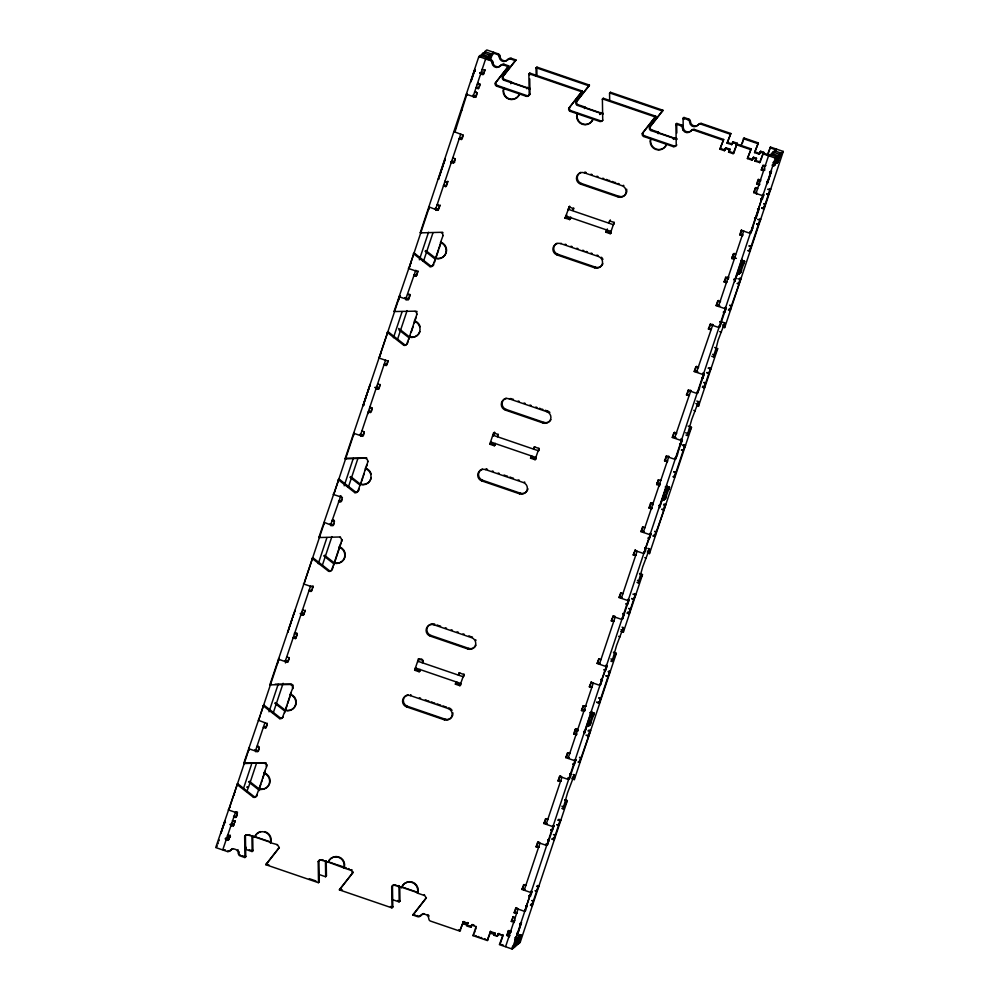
<?xml version="1.0" encoding="UTF-8"?>
<svg xmlns="http://www.w3.org/2000/svg" width="999" height="999" viewBox="0 0 999 999"><rect width="100%" height="100%" fill="white"/><g stroke="black" fill="none" stroke-linecap="round" stroke-linejoin="round"><path stroke-width="1.5" d="M571.728 778.696L574.325 779.607L574.338 774.924L573.064 774.487M620.729 631.393L623.326 632.292L623.339 627.609L622.065 627.185M649.45 553.571L649.512 548.926L647.814 548.351M696.765 405.681L698.501 406.306L698.513 401.623L696.815 401.036M724.637 327.585L724.687 322.927L722.564 322.202M227.497 836.013L227.834 834.689M481.805 71.853L480.981 74.563M517.207 935.189L521.503 922.389L517.257 935.176M771.503 170.991L767.232 183.741L771.465 170.954M225.037 820.953L220.717 833.69L221.266 832.542M287.749 632.167L288.199 630.606M301.985 612.399L301.198 614.997M470.679 82.243L471.041 80.882M577.447 731.343L577.859 729.832L575.212 729.37L573.701 733.89L575.961 734.665L576.735 734.028L574.475 733.254L573.701 733.89M591.695 711.525L584.29 733.666L591.67 711.463M652.659 505.369L652.834 504.445M735.014 258.217L735.227 257.143M760.389 181.418L760.739 180.057L758.141 179.445L756.643 183.966L758.903 184.74L759.665 184.103L757.404 183.329L756.643 183.966M727.809 279.258L728.608 276.661M363.137 405.269L363.161 405.819M438.311 179.271L438.898 177.485M363.186 405.119L370.105 384.44M370.13 385.04L369.593 386.675M445.204 181.294L444.892 182.492L445.467 181.294M477.784 83.354L477.472 84.565L478.046 83.367M659.827 484.215L659.29 485.851M764.247 170.33L764.71 168.644L763.985 170.28M294.855 611.351C296.066 608.279 293.394 612.562 295.229 611.638M370.067 407.13L369.717 408.491L370.342 407.13M474.413 71.578L474.975 69.455L474.163 71.478M294.518 632.829L294.593 634.49L295.279 632.804M509.927 930.581L510.926 930.918L510.414 932.804L510.964 931.717M514.335 921.602L514.735 920.091M584.502 710.676L584.877 709.14L584.165 710.838M574.338 774.924L567.544 792.831L563.024 808.828L561.788 808.391M623.339 627.609L616.545 645.529L612.025 661.513L610.789 661.076M649.512 548.926L642.719 566.833L638.199 582.829L636.962 582.392M698.513 401.623L691.72 419.53L687.2 435.514L685.963 435.077M714.685 347.502L716.171 348.002L713.386 356.83L711.713 356.256M232.717 848.601A4.795 4.745 50.2 0 0 230.694 850.087L229.92 850.736A2.398 2.373 50.2 0 1 227.285 851.51L215.722 847.552L237.5 783.74A2.398 2.373 50.2 0 1 238.124 784.065L254.208 796.665A2.398 2.373 50.2 0 0 257.23 795.179L256.456 795.816A2.398 2.373 50.2 0 1 253.446 797.302L237.35 784.702A2.398 2.373 50.2 0 0 236.738 784.39M266.271 763.211A2.398 2.373 50.2 0 0 265.497 762.761L244.393 763.536A2.398 2.373 50.2 0 1 243.719 763.398L263.674 705.057A2.398 2.373 50.2 0 1 264.298 705.369L280.394 717.969A2.398 2.373 50.2 0 0 283.229 716.882M291.184 684.477L270.567 684.839A2.398 2.373 50.2 0 1 269.892 684.715L312.687 557.754A2.398 2.373 50.2 0 1 313.299 558.066L329.395 570.666A2.398 2.373 50.2 0 0 332.118 569.767M340.434 536.962L319.568 537.537A2.398 2.373 50.2 0 1 318.893 537.412L338.861 479.058A2.398 2.373 50.2 0 1 339.473 479.383L355.569 491.983A2.398 2.373 50.2 0 0 358.579 490.497L359.19 488.661M345.067 458.716L345.841 458.079A2.398 2.373 50.2 0 0 346.516 458.204L366.845 458.079L345.741 458.853A2.398 2.373 50.2 0 1 345.067 458.716L387.862 331.755A2.398 2.373 50.2 0 1 388.474 332.068L404.57 344.667A2.398 2.373 50.2 0 0 407.155 343.956M415.372 311.164L394.755 311.538A2.398 2.373 50.2 0 1 394.068 311.413L414.036 253.072A2.398 2.373 50.2 0 1 414.647 253.384L430.744 265.984A2.398 2.373 50.2 0 0 433.766 264.498L432.992 265.135A2.398 2.373 50.2 0 1 429.982 266.621L413.886 254.021A2.398 2.373 50.2 0 0 413.261 253.709M441.783 232.28L420.929 232.854A2.398 2.373 50.2 0 1 420.242 232.73L478.846 56.568L480.294 55.357L487.087 57.68L486.525 59.378M288.549 629.47L290.11 624.762M290.497 623.588L292.07 618.881M292.457 617.707L294.031 612.999M439.298 176.299L440.072 173.951M440.472 172.777L442.033 168.069M442.42 166.883L443.993 162.175M444.38 161.001L445.054 159.028M471.091 80.732L473.051 74.838M473.239 74.276L474.063 71.766M221.503 831.842L222.29 829.482M222.477 828.895L223.264 826.535M223.464 825.961L224.251 823.563M229.021 809.24L247.24 754.482M247.54 753.558L248.152 751.723M248.464 750.798L249.375 748.039M258.778 719.792L259.39 717.944M259.703 717.02L260.314 715.184M260.764 713.823L279.133 658.578M288.536 630.332L289.323 627.971M289.71 626.798L290.097 625.624M290.497 624.45L291.283 622.09M291.671 620.916L292.058 619.73M292.844 617.382L293.231 616.208M293.631 615.022L294.018 613.848M304.67 581.83L323.052 526.56M323.639 524.8L324.25 522.964M334.265 492.869L333.191 494.43L342.382 497.415L340.734 502.047L338.474 501.273L339.248 500.636L341.221 501.311M334.565 491.945L335.177 490.109M335.464 489.273L354.32 432.579M364.111 403.159L363.436 405.132M364.498 401.985L366.059 397.265M366.458 396.091L367.245 393.743M367.632 392.557L368.019 391.383M368.419 390.209L369.193 387.849M379.383 357.255L399.125 297.889M399.438 296.965L400.299 296.241M409.44 266.87L410.052 265.035M410.364 264.111L429.021 208.004M439.672 175.986L440.072 174.8M440.459 173.626L441.246 171.279M441.633 170.092L442.033 168.918M442.42 167.745L443.206 165.384M443.593 164.211L443.981 163.037M444.38 161.863L445.154 159.503M471.466 80.407L472.065 78.634M472.452 77.46L473.126 75.437M473.376 74.663L474.026 72.74M229.745 807.617L230.307 805.918M234.228 794.155L234.465 794.867M234.69 792.744L235.264 791.046M248.701 750.649L249.263 748.95M259.977 716.745L260.252 715.896M277.897 662.886L278.271 661.75M278.921 659.777L279.208 658.928M304.832 581.905L305.207 580.769M323.776 524.937L324.163 523.801M334.777 491.883L335.152 490.746M353.634 435.189L354.108 433.778M379.508 357.142L380.107 355.619M380.569 354.208L381.143 352.522M398.589 300.062L399.051 298.651M399.525 297.24L400 295.829L398.976 296.678L408.029 299.787L409.078 298.301M409.49 267.295L410.052 265.609M410.514 264.186L410.901 263.062M428.808 209.203L429.095 208.354M454.408 131.369L454.995 130.482M455.656 128.496L456.031 127.373M461.638 110.514L462.013 109.378M466.683 95.355L467.057 94.218M217.32 845.916L216.783 846.665M218.019 843.793L218.306 842.956M219.006 840.833L219.293 839.984M479.595 57.467L480.294 55.357M480.969 56.331L483.291 52.86L490.072 55.195L488.673 59.428M482.717 54.558L483.291 52.86M484.078 53.734L484.777 51.623L486.788 49.95L498.351 53.909A2.398 2.373 50.2 0 1 499.975 56.144A4.795 4.745 50.2 0 0 508.516 59.066A2.398 2.373 50.2 0 1 511.151 58.292L515.921 59.928A2.398 2.373 50.2 0 1 515.621 60.539L502.422 77.185A2.398 2.373 50.2 0 0 503.933 80.22L529.97 89.123M230.657 826.21L231.793 823.213L231.044 825.886M300.811 615.322L301.96 612.287M375.999 389.323L377.147 386.288L376.373 388.998M451.173 163.324L452.322 160.29L451.56 163.012M480.731 74.45L481.768 71.778M226.348 840.009L226.785 838.685L226.024 839.322L228.284 840.097L229.233 838.898M233.791 817.644L234.303 816.083L236.288 816.77M243.644 787.999L251.523 764.347M263.661 727.834L264.061 726.635L266.184 727.359M269.006 711.8L278.159 684.265M293.419 638.373L293.818 637.175L296.179 637.662M309.091 591.296L309.49 590.097L311.75 590.871L312.212 589.447M318.281 563.661L326.948 537.574M338.848 501.835L339.248 500.636M344.18 485.801L353.334 458.266M368.206 413.574L369.006 411.176L371.128 411.9M384.265 365.297L384.665 364.098L387.113 364.31M393.456 337.662L402.135 311.588M413.823 276.436L414.423 274.638L416.683 275.412L417.058 274.288M419.355 259.802L428.521 232.268M443.781 186.388L444.18 185.177L446.441 185.951L447.003 184.266M459.44 139.298L459.84 138.099L462.1 138.873L461.338 139.51L459.078 138.736L459.84 138.099M476.411 88.287L476.76 87.25L479.021 88.024L478.259 88.661L475.986 87.887L476.76 87.25M485.964 59.565L486.401 58.242L491.183 59.878A2.398 2.373 50.2 0 1 492.807 62.113A4.795 4.745 50.2 0 0 501.348 65.035A2.398 2.373 50.2 0 1 503.983 64.261L508.753 65.897A2.398 2.373 50.2 0 1 508.441 66.508L495.254 83.154A2.398 2.373 50.2 0 0 496.765 86.189L503.558 88.511A8.392 8.317 50.2 0 0 508.841 99.138A8.392 8.317 50.2 0 0 519.393 93.943L503.558 88.511M255.869 751.847L256.431 750.149L255.157 749.712M285.439 662.949L286.189 660.689L285.339 660.401M331.044 525.849L331.606 524.15L330.332 523.713M360.889 436.101L361.363 434.69L360.09 434.253M406.131 300.137L406.78 298.152L405.082 297.577M435.976 210.389L436.538 208.704L435.264 208.267M473.563 97.39L474.138 95.704L472.864 95.267M227.347 839.622L225.362 838.473M227.597 839.622L228.334 838.486L227.959 839.61M487.475 59.503L488.461 56.543L490.072 55.195M228.284 840.097L230.27 835.176M230.195 824.774L232.917 826.161L235.19 821.003L234.203 820.666M234.303 816.083L233.541 816.732L235.801 817.507L237.45 812.861M249.25 748.139L248.614 748.676L257.667 751.772L259.315 747.14M264.061 726.635L263.299 727.272L265.559 728.046L267.257 723.363M279.208 658.528L278.371 659.215L287.425 662.312L289.211 657.554M293.818 637.175L293.057 637.812L295.317 638.586L297.202 633.753M300.362 613.848L303.084 615.234L305.219 610.202M309.49 590.097L308.716 590.734L310.976 591.508L313.199 586.388M324.176 522.365L332.842 525.774L334.49 521.141M354.121 432.742L353.546 433.229L362.6 436.326L364.248 431.68M369.006 411.176L368.231 411.813L370.492 412.587L372.14 407.954M375.112 387.712L378.271 389.235L380.107 384.44M384.665 364.098L383.891 364.735L386.163 365.509L388.099 360.627M408.029 299.787L410.102 294.78M414.423 274.638L413.648 275.274L415.921 276.049L417.807 271.216M429.071 206.943L437.787 210.327L439.91 205.282M444.18 185.177L443.406 185.826L445.679 186.601L447.664 181.343M451.136 162L453.446 163.249L455.094 158.604M461.338 139.51L463.037 134.84M455.119 131.443L467.082 93.594L466.321 94.231L475.374 97.328L477.023 92.682M478.259 88.661L479.995 83.941M480.157 73.339L482.892 74.725L485.014 69.693M229.608 837.774L230.27 835.801M233.491 825.686L234.253 823.825M234.628 822.701L235.19 821.003M236.663 816.583L237.225 814.884M258.529 750.848L259.278 748.588M266.521 726.835L267.27 724.575M288.474 660.826L289.223 658.566M296.466 636.813L297.215 634.565M303.084 615.234L304.233 613.461M304.42 612.899L305.17 610.639M312.687 588.036L313.162 586.625M333.703 524.862L334.178 523.439M341.596 501.123L342.17 499.438M363.561 435.114L364.123 433.416M371.553 411.101L372.115 409.415M378.271 389.235L379.133 388.311M379.508 387.187L380.157 385.214M387.487 363.174L388.149 361.201M409.453 297.165L410.102 295.192M417.432 273.152L418.094 271.179M437.787 210.327L439.023 208.279M439.298 207.43L440.059 205.17M447.29 183.416L447.952 181.431M454.308 162.325L455.057 160.065M462.3 138.312L463.049 136.051M476.61 95.28L476.985 94.143M479.582 86.326L480.057 84.915M483.279 74.413L484.04 72.939M484.503 71.541L484.977 70.13M489.46 60.302L491.57 53.946L493.581 52.273L492.794 54.633M246.903 791.57L248.227 787.612L246.953 787.175M273.127 712.749L272.365 712.175M348.214 487.037L347.128 486.038M423.289 261.326L423.151 260.339M256.343 763.748L248.476 787.399L247.203 786.962M283.117 683.279L273.476 712.262L272.203 711.825M322.265 565.571L331.905 536.588M357.817 458.728L348.651 486.263L347.377 485.826M397.452 339.585L407.093 310.602M432.992 232.73L423.826 260.264L422.565 259.827M490.746 59.128L492.807 52.91L497.577 54.545A2.398 2.373 50.2 0 1 499.213 56.781A4.795 4.745 50.2 0 0 507.754 59.703A2.398 2.373 50.2 0 1 510.389 58.929L511.151 58.292M256.456 795.816L259.103 788.711A8.392 8.317 50.2 0 0 269.655 783.516A8.392 8.317 50.2 0 0 264.36 772.901L263.973 773.214A8.392 8.317 50.2 0 1 269.268 783.84A8.392 8.317 50.2 0 1 258.716 789.035M263.973 773.214L267.008 765.796A2.398 2.373 50.2 0 0 267.095 764.672M262.912 705.694A2.398 2.373 50.2 0 1 263.524 706.018L279.62 718.618A2.398 2.373 50.2 0 0 282.642 717.132L285.277 710.027A8.392 8.317 50.2 0 0 295.829 704.832A8.392 8.317 50.2 0 0 290.534 694.205L290.16 694.53A8.392 8.317 50.2 0 1 295.442 705.157A8.392 8.317 50.2 0 1 284.89 710.351M290.16 694.53L293.182 687.112L292.57 688.948M311.913 558.391A2.398 2.373 50.2 0 1 312.525 558.703L328.621 571.303A2.398 2.373 50.2 0 0 331.643 569.817L334.278 562.724A8.392 8.317 50.2 0 0 344.83 557.517A8.392 8.317 50.2 0 0 339.548 546.903L339.161 547.215A8.392 8.317 50.2 0 1 344.443 557.842A8.392 8.317 50.2 0 1 333.891 563.036M339.161 547.215L342.182 539.797L341.571 541.633M338.087 479.707A2.398 2.373 50.2 0 1 338.698 480.019L354.795 492.619A2.398 2.373 50.2 0 0 357.817 491.133L360.452 484.028A8.392 8.317 50.2 0 0 371.216 478.109M360.065 484.353A8.392 8.317 50.2 0 0 370.629 479.158A8.392 8.317 50.2 0 0 365.334 468.531L368.119 461.313M387.088 332.392A2.398 2.373 50.2 0 1 387.712 332.704L403.808 345.304A2.398 2.373 50.2 0 0 406.818 343.818L409.453 336.725A8.392 8.317 50.2 0 0 420.017 331.531M409.078 337.038A8.392 8.317 50.2 0 0 419.63 331.843A8.392 8.317 50.2 0 0 414.335 321.228L417.07 314.048M432.992 265.135L435.639 258.042A8.392 8.317 50.2 0 0 446.191 252.834A8.392 8.317 50.2 0 0 440.896 242.22L440.509 242.532A8.392 8.317 50.2 0 1 445.804 253.159A8.392 8.317 50.2 0 1 435.252 258.354M440.509 242.532L443.057 235.514M259.103 788.711L264.36 772.901M285.277 710.027L290.534 694.205M334.278 562.724L339.548 546.903M360.452 484.028L365.721 468.219A8.392 8.317 50.2 0 1 371.153 474.063M409.453 336.725L414.722 320.904A8.392 8.317 50.2 0 1 420.154 326.76M435.639 258.042L440.896 242.22M259.066 789.672L260.889 784.153M261.501 782.317L262.113 780.481M262.725 778.646L263.948 774.974M264.56 773.139L265.172 771.303M284.628 712.811L287.075 705.469M287.675 703.633L290.122 696.291M290.734 694.455L291.346 692.619M332.405 569.18L333.017 567.345M333.629 565.509L339.735 547.14M340.347 545.304L340.959 543.468M360.414 484.99L361.026 483.154M361.638 481.306L362.862 477.634M363.474 475.799L364.086 473.963M365.297 470.292L365.909 468.456M366.521 466.62L367.132 464.785M407.592 343.181L408.204 341.346M408.803 339.51L410.027 335.839M411.251 332.168L413.087 326.661M414.31 322.989L414.922 321.154M415.522 319.318L416.133 317.482M434.378 262.662L434.99 260.826M435.589 258.991L438.648 249.812M439.26 247.977L441.096 242.457M420.067 670.691L419.155 671.753L414.635 670.204L418.531 658.791M495.017 445.204L494.343 445.754L489.81 444.205L493.568 432.904L494.905 432.467M569.954 219.405L564.997 218.219L569.467 206.318M414.635 670.204L415.971 667.869M417.982 661.8L418.968 658.828M489.81 444.205L491.096 442.02M493.019 436.226L494.343 432.267M564.997 218.219L566.508 215.309M568.206 210.227L569.805 206.368M419.155 671.753L420.055 669.38M423.064 660.339L422.165 662.712L423.077 661.65M494.343 445.754L495.229 443.381M498.239 434.34L497.352 436.713L498.014 436.163M569.517 219.768L570.554 217.258M573.463 208.304L572.914 210.402M570.092 219.28L570.904 217.282M573.901 208.242L573.051 210.277M461.038 683.928L459.902 685.701L455.369 684.153L456.268 681.768M459.278 672.727L458.379 675.112L459.715 672.777M535.939 458.778L535.077 459.702L530.556 458.154L531.443 455.781M534.453 446.74L533.553 449.113L534.802 447.065M605.731 232.155L607.255 229.258L605.731 232.155L610.252 233.704L610.876 233.192M610.214 220.255L608.741 223.114L610.264 220.217M455.369 684.153L456.705 681.817M530.556 458.154L531.793 456.106M459.902 685.701L464.048 674.088M535.077 459.702L538.985 448.289M610.252 233.704L614.16 222.29M463.486 676.585L464.048 674.887M538.473 451.161L539.048 449.463M426.073 898.076L413.224 914.435A2.398 2.373 50.2 0 0 412.912 915.059L417.682 916.695A2.398 2.373 50.2 0 0 420.317 915.908A4.795 4.745 50.2 0 1 428.858 918.83A2.398 2.373 50.2 0 0 430.482 921.078L459.777 931.105L463.361 921.577M733.778 153.109L733.104 153.671L728.571 152.123L730.094 149.226L725.948 147.802L724.425 150.699L719.904 149.151L723.676 139.473L694.38 129.445A2.398 2.373 50.2 0 0 691.745 130.22L690.983 130.857A4.795 4.745 50.2 0 1 682.442 127.934A2.398 2.373 50.2 0 0 680.806 125.699L676.036 124.063A2.398 2.373 50.2 0 0 675.911 124.75L676.236 145.117A2.398 2.373 50.2 0 1 673.226 146.603L666.433 144.281A8.392 8.317 50.2 0 1 655.881 149.475A8.392 8.317 50.2 0 1 650.599 138.849L643.806 136.526A2.398 2.373 50.2 0 1 642.295 133.491L654.72 117.495A2.398 2.373 50.2 0 0 655.032 116.871L655.794 116.234L603.284 98.264L602.522 98.901A2.398 2.373 50.2 0 0 602.397 99.575L602.722 119.942A2.398 2.373 50.2 0 1 599.712 121.428L592.919 119.106A8.392 8.317 50.2 0 1 582.367 124.301A8.392 8.317 50.2 0 1 577.072 113.686L570.279 111.364A2.398 2.373 50.2 0 1 568.768 108.329L581.193 92.32A2.398 2.373 50.2 0 0 581.505 91.708L582.28 91.071L529.77 73.089L528.995 73.726A2.398 2.373 50.2 0 0 528.883 74.413L529.208 94.78A2.398 2.373 50.2 0 1 526.186 96.266L519.393 93.943M459.777 931.105L463.511 921.565M719.904 149.151L723.676 139.473M472.19 924.537L470.716 927.284L466.558 925.873L467.794 922.589M724.425 150.699L725.948 147.802M731.792 144.568L727.072 143.182L730.843 133.504L701.548 123.476A2.398 2.373 50.2 0 0 698.913 124.251L698.151 124.887A4.795 4.745 50.2 0 1 689.61 121.965A2.398 2.373 50.2 0 0 687.986 119.73L683.204 118.094A2.398 2.373 50.2 0 0 683.091 118.769L683.266 130.232M467.569 924.525L468.032 923.113M727.072 143.182L730.843 133.504M470.716 927.284L471.99 924.587M728.571 152.123L730.094 149.226M731.593 144.73L733.116 141.833L737.262 143.257L736.887 144.38M732.03 144.368L733.116 141.833M490.821 931.543L487.287 940.521L472.989 935.626L476.136 926.46M733.104 153.671L737.262 143.257M474.038 934.127L472.989 935.626M474.6 932.442L475.024 931.168M475.586 929.47L476.011 928.196M734.103 152.323L734.764 150.35M735.039 149.5L735.751 147.377M736.026 146.541L736.875 143.993L751.173 148.888L747.402 158.566L751.935 160.115L752.746 159.34M740.746 146.291L744.043 138.024L758.353 142.919L754.57 152.597L759.103 154.146L759.727 153.621M742.22 143.531L742.781 141.833M743.206 140.559L744.043 138.024M487.287 940.521L490.434 931.355M747.402 158.566L751.173 148.888M497.115 936.325L498.489 933.553L497.115 936.325L494.068 935.289L495.005 932.866L494.455 934.54L489.985 933.016M751.935 160.115L753.446 157.218L756.505 158.267L754.982 161.164L759.752 162.512M754.57 152.597L758.353 142.919M494.068 935.289L495.017 934.077L494.455 934.54M753.071 158.354L753.446 157.218M754.982 161.164L756.505 158.267M759.103 154.146L760.626 151.249L763.673 152.285L763.336 153.284M760.239 152.372L760.626 151.249M515.059 937.649L517.182 938.373L513.661 947.839L512.212 949.05L499.388 944.654L503.021 935.101M759.502 162.712L763.673 152.285M500.299 943.593L500.998 941.483M501.286 940.633L501.985 938.511M502.272 937.661L502.972 935.539M759.939 162.35L760.751 160.664M761.163 159.39L761.738 157.692M762.15 156.418L762.724 154.733M762.861 154.308L763.286 153.034L769.317 155.095L768.88 156.418M506.668 935.401L507.442 934.764L509.702 935.539L508.928 936.175L506.668 935.401L508.553 930.569M513.998 921.765L511.301 921.465L513.236 916.582M516.982 913.136L514.185 912.799L515.684 908.291L517.02 907.841M530.756 891.258L532.03 891.695L531.006 892.557L521.953 889.447L523.838 884.615M538.948 847.189L536.113 846.89L537.612 842.369L538.948 841.92M553.109 825.486L553.958 825.786L552.934 826.635L543.881 823.538L545.766 818.693M560.926 781.23L558.041 780.968L559.54 776.448L560.876 776.011M575.037 759.577L575.886 759.864L574.862 760.726L565.809 757.617L567.744 752.746M583.741 711.313L581.468 710.539L583.266 705.781M591.92 687.349L589.36 686.812L591.445 681.805M605.943 665.272L607.217 665.696L606.181 666.558L597.14 663.461L598.776 658.816M611.288 620.891L613.374 615.896L611.288 620.891L613.898 621.39M627.872 599.35L629.133 599.787L628.109 600.636L619.055 597.539L620.704 592.894M635.864 555.432L633.216 554.982L635.352 549.937M649.787 533.441L651.061 533.866L650.037 534.727L640.983 531.63L642.632 526.985M648.888 507.892L649.65 507.255L651.91 508.029L651.148 508.666L648.888 507.892L650.824 503.009M659.852 483.504L658.915 485.314L656.655 484.54L658.304 479.907M664.547 460.814L665.309 460.177L667.582 460.951L666.808 461.588L664.547 460.814L666.333 456.056M680.694 439.123L682.392 439.71L681.368 440.559L672.315 437.462L673.813 432.942L674.862 432.392M686.475 394.892L687.237 394.255L689.497 395.03L688.736 395.666L686.475 394.892L688.311 390.097M702.622 373.214L704.32 373.788L703.296 374.637L694.243 371.541L695.741 367.02L696.79 366.483M708.403 328.983L709.165 328.346L711.425 329.121L710.664 329.757L708.403 328.983L710.239 324.176M724.974 307.442L726.248 307.879L725.224 308.728L716.171 305.632L717.669 301.111L718.718 300.562M724.063 281.893L724.824 281.256L727.097 282.03L726.323 282.68L724.063 281.893L725.761 277.223M735.264 257.205L734.09 259.315L731.83 258.541L733.328 254.021L734.814 253.634M739.722 234.815L740.496 234.178L742.756 234.952L741.982 235.589L739.722 234.815L741.37 230.182M762.562 194.443L763.835 194.88L762.811 195.729L753.758 192.632L755.256 188.112L756.73 187.712M763.736 170.642L761.275 170.03L762.974 165.347M507.442 934.764L508.841 930.531M511.301 921.465L513.486 916.595M514.185 912.799L516.458 907.641M521.953 889.447L524.138 884.577M536.113 846.89L538.386 841.732M543.881 823.538L546.066 818.656M558.041 780.968L560.314 775.811M565.809 757.617L567.981 752.746M574.475 733.254L575.973 728.733L575.212 729.37M581.468 710.539L583.653 705.656M589.36 686.812L591.545 681.93M597.14 663.461L599.213 658.865M619.055 597.539L621.141 592.944M633.216 554.982L635.489 549.812M640.983 531.63L643.069 527.035M649.65 507.255L651.061 503.021M656.655 484.54L658.728 479.945M665.309 460.177L666.72 455.931M672.315 437.462L674.587 432.305M687.237 394.255L688.648 390.022M694.243 371.541L696.515 366.383M709.165 328.346L710.576 324.101M716.171 305.632L718.443 300.474M724.824 281.256L726.148 277.31M731.83 258.541L734.103 253.384M740.496 234.178L741.807 230.22M753.758 192.632L756.031 187.475M757.404 183.329L758.716 179.383M761.275 170.03L763.361 165.434M507.542 935.726L509.24 930.631M767.145 155.332L770.454 147.065L783.278 151.448L724.675 327.61L722.939 326.998M508.454 934.652L509.015 932.966M768.006 154.408L768.755 152.148M769.043 151.299L769.742 149.176M770.029 148.327L770.454 147.065M513.573 923.064L513.948 921.927M658.903 486.176L659.727 485.139M509.265 936.862L509.702 935.539M576.336 735.227L576.735 734.028M651.51 509.228L651.91 508.029M667.182 462.15L667.582 460.951M742.357 236.151L742.756 234.952M759.24 185.402L759.665 184.103M756.48 194.243L756.767 193.394M769.442 156.231L770.004 154.533L776.785 156.855L773.788 165.896L772.09 165.31M770.666 155.507L772.989 152.048L779.782 154.37L776.772 163.411L773.701 162.338M772.564 153.309L772.989 152.048M773.775 152.922L774.487 150.799L776.485 149.126L775.711 151.486M775.037 151.836L775.724 149.763L769.68 147.702M512.212 949.05L775.336 158.067L776.785 156.855M515.684 908.291L524.737 911.388L527.272 906.006L525.998 905.581M532.03 891.695L530.531 896.215L528.833 895.641M537.612 842.369L546.665 845.466L549.2 840.097L547.927 839.659M553.958 825.786L552.459 830.306L550.761 829.719M559.54 776.448L568.593 779.557L571.128 774.175L569.855 773.738M575.886 759.864L574.388 764.385L573.114 763.948M590.871 682.292L599.924 685.389L602.447 680.019L600.749 679.432M607.217 665.696L605.706 670.217L604.432 669.78M612.799 616.371L621.853 619.467L624.375 614.098L622.677 613.523M629.133 599.787L627.634 604.308L626.361 603.871M634.727 550.461L643.781 553.558L646.303 548.189L645.029 547.752M651.061 533.866L649.562 538.386L648.289 537.949M666.046 456.293L675.099 459.39L677.634 454.021L676.785 453.733M682.392 439.71L680.881 444.23L679.607 443.793M687.974 390.372L697.027 393.481L699.55 388.099L698.713 387.812M704.32 373.788L702.809 378.309L701.96 378.022M709.902 324.463L718.955 327.56L721.478 322.19L719.779 321.603M726.248 307.879L724.737 312.4L723.888 312.1M741.221 230.294L750.274 233.391L752.809 228.022L751.96 227.735M763.835 194.88L762.324 199.4L760.639 198.813M515.159 940.196L516.433 940.633L517.182 938.373M773.788 165.896L775.399 162.924L774.637 165.185L772.514 164.46M516.433 940.633L518.044 937.661L515.034 946.702L512.912 945.978M586.725 725.699L588.411 726.285L592.694 714.56L591.42 714.123M662.325 499.85L663.598 500.287L667.869 488.561L666.595 488.124M737.499 273.851L738.773 274.288L743.044 262.562L741.77 262.125M774.637 165.185L778.159 155.719L779.782 154.37M588.411 726.285L589.685 723.601L588.411 723.164M592.694 714.56L591.932 716.82L590.659 716.383M663.598 500.287L664.859 497.602L663.586 497.165M667.869 488.561L667.12 490.821L665.846 490.384M738.773 274.288L740.034 271.603L738.761 271.166M743.044 262.562L742.294 264.822L740.596 264.248M515.034 946.702L516.658 945.354L520.167 935.888L518.893 935.451M588.761 724.5L590.034 724.937L590.796 722.677L589.098 722.09M593.031 712.774L594.305 713.211L593.044 715.896L591.77 715.459M663.948 498.501L665.222 498.938L665.971 496.678L663.848 495.954M667.794 486.625L669.492 487.212L668.231 489.897L666.957 489.46M738.698 272.365L740.396 272.939L741.146 270.679L739.872 270.242M742.544 260.489L744.667 261.214L743.406 263.898L741.708 263.324M515.921 936.937L519.418 938.148L520.167 935.888M776.772 163.411L778.508 160.327L777.234 159.89M590.034 724.937L594.305 713.211M665.222 498.938L669.492 487.212M740.396 272.939L744.667 261.214M519.418 938.148L521.153 935.064L519.88 934.627M716.171 348.002L718.144 340.122L724.687 322.927M776.485 162.15L777.759 162.587L778.508 160.327M516.446 943.531L518.144 944.105L521.153 935.064M777.759 162.587L781.268 153.122L783.278 151.448M530.382 905.194L531.655 905.618L533.166 901.11L531.893 900.673M537.674 885.501L538.948 885.938L536.413 891.308L535.152 890.871M551.885 839.123L553.583 839.709L555.094 835.189L553.396 834.602M558.753 819.292L560.876 820.017L558.341 825.399L557.067 824.962M577.996 762.062L579.27 762.499L580.769 757.979L579.507 757.542M596.878 702.447L599 703.171L600.511 698.651L598.813 698.064M609.09 670.804L610.364 671.241L607.842 676.61L605.719 675.886M627.072 613.136L628.758 613.711L630.269 609.19L628.995 608.753M634.777 593.593L636.051 594.03L633.528 599.4L631.83 598.813M652.747 535.914L654.445 536.5L655.956 531.98L654.682 531.543M672.914 476.735L674.188 477.172L675.686 472.652L673.988 472.077M683.853 444.667L685.551 445.242L683.016 450.624L681.318 450.037M702.247 387.137L703.945 387.712L705.444 383.191L703.746 382.617M709.964 367.595L711.226 368.032L708.703 373.401L706.58 372.677M728.358 310.065L729.632 310.502L731.131 305.981L729.857 305.544M747.664 250.599L749.362 251.174L750.861 246.653L748.75 245.929M759.452 218.818L760.726 219.256L758.191 224.625L756.917 224.188M761.762 208.217L763.461 208.803L764.959 204.283L763.686 203.846M769.48 188.686L770.753 189.123L768.219 194.493L766.52 193.906M579.532 762.274L590.634 730.569L588.935 729.982M609.602 671.877L599.263 702.959L596.678 702.072M654.707 536.288L665.809 504.57L664.11 503.983M674.437 476.96L684.777 445.891L682.192 445.005M729.882 310.289L740.996 278.571L739.722 278.134M749.625 250.961L759.952 219.892M518.144 944.105L520.154 942.432L567.345 800.586L564.797 799.712M574.325 779.607L616.346 653.271L613.324 652.185M623.326 632.292L642.519 574.587L639.497 573.488M698.501 406.306L717.694 348.589L715.571 347.864M224.251 822.751L225.012 820.891M514.06 921.615L514.71 920.067M228.059 834.864L227.572 835.976M438.549 179.296L438.936 178.809M288.199 631.281L287.824 632.13M577.897 730.456L577.497 731.343M727.946 279.196L728.596 277.51L727.747 277.223M713.411 356.83L717.594 348.751M687.237 435.514L691.42 427.435L689.722 426.86M638.236 582.829L642.419 574.75L639.872 573.876M612.062 661.513L616.233 653.433L613.698 652.559M563.061 808.828L567.232 800.736L565.109 800.012M495.254 83.154L507.679 67.158A2.398 2.373 50.2 0 0 507.992 66.533L508.753 65.897M502.422 77.185L514.847 61.176A2.398 2.373 50.2 0 0 515.159 60.564L515.921 59.928M568.768 108.329L581.967 91.683A2.398 2.373 50.2 0 0 582.28 91.071M603.059 114.148L577.459 105.382A2.398 2.373 50.2 0 1 575.948 102.348L588.374 86.351A2.398 2.373 50.2 0 0 588.673 85.739L589.447 85.09L536.938 67.12L536.163 67.757A2.398 2.373 50.2 0 0 536.051 68.431L536.176 76.074M575.948 102.348L589.135 85.714A2.398 2.373 50.2 0 0 589.447 85.09M642.295 133.491L655.481 116.846A2.398 2.373 50.2 0 0 655.794 116.234M676.997 139.46L650.973 130.557A2.398 2.373 50.2 0 1 649.462 127.522L661.887 111.513A2.398 2.373 50.2 0 0 662.2 110.901L662.961 110.265L610.451 92.283L609.69 92.932A2.398 2.373 50.2 0 0 609.565 93.606L609.69 101.249M649.462 127.522L662.662 110.877A2.398 2.373 50.2 0 0 662.961 110.265M320.142 859.639A2.398 2.373 50.2 0 0 318.943 861.001L319.268 881.38A2.398 2.373 50.2 0 1 319.143 882.055L318.381 882.691L265.871 864.722A2.398 2.373 50.2 0 1 266.184 864.098L279.233 847.577M265.871 864.722L266.646 864.073A2.398 2.373 50.2 0 1 266.945 863.461L279.37 847.464M394.118 884.639A2.398 2.373 50.2 0 0 392.47 886.175L392.794 906.543A2.398 2.373 50.2 0 1 392.669 907.217L391.895 907.866L339.398 889.884A2.398 2.373 50.2 0 1 339.697 889.272L352.897 872.626A2.398 2.373 50.2 0 0 353.009 871.74M339.398 889.884L340.159 889.247A2.398 2.373 50.2 0 1 340.472 888.635L352.897 872.626M412.912 915.059L413.673 914.41A2.398 2.373 50.2 0 1 413.986 913.798L426.411 897.801M487.087 57.68L485.639 58.891L473.114 96.553L474.138 95.704M478.846 56.568L490.409 60.527L491.183 59.878M497.577 54.545L498.351 53.909M482.267 69.318L484.39 70.205M490.409 60.527A2.398 2.373 50.2 0 1 492.045 62.762L492.807 62.113M499.213 56.781L499.987 56.144M477.659 83.229L479.757 84.141M492.045 62.762A4.795 4.745 50.2 0 0 500.574 65.684L501.348 65.035M507.754 59.703L508.516 59.066M500.574 65.684A2.398 2.373 50.2 0 1 503.209 64.91L503.983 64.261M507.679 67.158L508.441 66.508M514.847 61.176L515.621 60.539M475.374 97.328L476.048 96.766M496.765 86.189L497.539 85.552L526.96 95.629A2.398 2.373 50.2 0 0 529.97 94.143L529.732 78.859M503.933 80.22L504.707 79.583L511.488 81.906A8.392 8.317 50.2 0 0 511.151 83.392M510.764 83.704A8.392 8.317 50.2 0 1 511.113 82.218L511.488 81.906M454.046 131.681L462.837 134.99M528.883 74.413L529.645 73.776A2.398 2.373 50.2 0 1 529.77 73.089M536.051 68.431L536.813 67.795A2.398 2.373 50.2 0 1 536.938 67.12M460.776 134.053L435.514 209.553L436.538 208.704M526.685 88.349A8.392 8.317 50.2 0 0 526.948 87.65L529.882 88.199M526.186 96.266L526.96 95.629M453.409 157.355L452.684 157.954L454.945 158.729M529.208 94.78L529.97 94.143M454.62 162.338L452.847 161.314M445.679 186.601L446.441 185.951M581.193 92.32L581.967 91.683M588.374 86.351L589.135 85.714M420.242 232.73L421.016 232.08M420.929 232.854L421.64 232.255M570.279 111.364L571.053 110.714L600.474 120.792A2.398 2.373 50.2 0 0 602.897 120.255M577.459 105.382L578.221 104.745L585.014 107.068A8.392 8.317 50.2 0 0 584.665 108.554M577.072 113.686L592.919 119.106M584.427 108.117A8.392 8.317 50.2 0 1 584.627 107.392L585.014 107.068M413.886 254.021L414.647 253.384M602.397 99.575L603.171 98.938A2.398 2.373 50.2 0 1 603.284 98.264M609.565 93.606L610.339 92.969A2.398 2.373 50.2 0 1 610.451 92.283M409.091 267.832L408.366 268.431L417.42 271.528M599.862 114.211A8.392 8.317 50.2 0 0 600.474 112.812L602.984 113.224M415.784 270.242L405.756 299.013L406.78 298.152M599.712 121.428L600.474 120.792M415.921 276.049L416.683 275.412M429.982 266.621L430.744 265.984M407.604 294.205L409.528 295.267M394.068 311.413L394.842 310.776M387.712 332.704L388.474 332.068M584.303 172.802L622.027 185.714A5.994 5.944 50.2 0 1 625.799 193.294A5.994 5.944 50.2 0 1 618.269 197.015L580.544 184.103A5.994 5.944 50.2 0 1 576.76 176.511A5.994 5.944 50.2 0 1 584.303 172.802L584.877 172.315M654.72 117.495L655.481 116.846M661.887 111.513L662.662 110.877M580.544 184.103L581.306 183.454A5.994 5.944 50.2 0 1 580.781 172.328M643.806 136.526L644.567 135.889L674 145.966A2.398 2.373 50.2 0 0 676.835 144.88M650.973 130.557L651.748 129.92L658.528 132.243A8.392 8.317 50.2 0 0 658.191 133.729M379.133 357.455L378.609 357.892L387.662 360.989M650.599 138.849L666.433 144.281M657.941 133.279A8.392 8.317 50.2 0 1 658.154 132.555L658.528 132.243M385.589 360.052L360.339 435.552L361.363 434.69M403.808 345.304L404.57 344.667M569.018 208.316L567.994 209.178L613.261 224.675L614.285 223.813M386.163 365.509L386.925 364.872M566.77 215.097L565.746 215.959L611.013 231.443M676.036 124.063L676.81 123.426L681.58 125.062A2.398 2.373 50.2 0 1 683.204 127.298A4.795 4.745 50.2 0 0 691.745 130.22M683.204 118.094L683.978 117.457L688.748 119.093A2.398 2.373 50.2 0 1 690.384 121.329A4.795 4.745 50.2 0 0 698.688 124.513M675.911 124.75L676.685 124.113A2.398 2.373 50.2 0 1 676.81 123.426M683.091 118.769L683.853 118.132A2.398 2.373 50.2 0 1 683.978 117.457M680.806 125.699L681.58 125.062M687.986 119.73L688.748 119.093M682.442 127.934L683.216 127.298M689.61 121.965L690.384 121.329M377.647 383.828L379.77 384.715M673.376 139.373A8.392 8.317 50.2 0 0 673.988 137.987L676.922 138.536M673.226 146.603L674 145.966M690.983 130.857A2.398 2.373 50.2 0 1 693.618 130.082L694.38 129.445M698.151 124.887A2.398 2.373 50.2 0 1 700.786 124.113L701.548 123.476M560.739 243.606L598.463 256.518A5.994 5.944 50.2 0 1 602.247 264.111A5.994 5.944 50.2 0 1 594.705 267.819L556.98 254.907A5.994 5.944 50.2 0 1 553.209 247.327A5.994 5.944 50.2 0 1 560.739 243.606L561.176 243.257M618.269 197.015L619.03 196.366A5.994 5.944 50.2 0 0 626.66 189.186M370.117 406.98L372.003 408.067M556.98 254.907L557.754 254.27A5.994 5.944 50.2 0 1 556.967 243.257M361.988 430.906L364.111 431.805M345.741 458.853L346.516 458.204M736.875 143.993L736.113 144.63L750.411 149.525M338.698 480.019L339.473 479.383M594.705 267.819L595.479 267.183A5.994 5.944 50.2 0 0 602.921 263.736M340.746 496.116L330.582 524.999L331.606 524.15M354.795 492.619L355.569 491.983M763.286 153.034L762.512 153.671L775.336 158.067M357.817 491.133L358.579 490.497M770.004 154.533L768.556 155.744L756.018 193.406L756.73 192.819L754.52 191.995M332.704 519.967L332.08 520.479L334.353 521.253M318.893 537.412L319.655 536.763A2.398 2.373 50.2 0 0 320.167 536.888M319.568 537.537L320.242 536.975M765.709 165.722L762.774 165.509M312.525 558.703L313.299 558.066M757.766 188.686L755.256 188.112M509.128 398.788L546.84 411.713A5.994 5.944 50.2 0 1 550.624 419.293A5.994 5.944 50.2 0 1 543.081 423.014L505.369 410.089A5.994 5.944 50.2 0 1 501.585 402.51A5.994 5.944 50.2 0 1 509.128 398.788L511.063 398.564M505.369 410.089L506.131 409.453A5.994 5.944 50.2 0 1 506.143 398.114M304.195 583.241L303.434 583.891L312.487 586.987M310.602 585.889L285.165 661.538L286.189 660.689M763.461 208.803L764.485 207.954L763.211 207.517M328.621 571.303L329.395 570.666M493.843 434.315L492.819 435.164L538.086 450.661L539.11 449.812M743.743 230.856L718.431 306.406L719.455 305.544M302.472 609.827L304.595 610.714M546.84 411.713L547.564 411.113M735.601 254.795L733.328 254.021M485.564 469.605L523.289 482.517A5.994 5.944 50.2 0 1 527.072 490.109A5.994 5.944 50.2 0 1 519.53 493.818L481.805 480.906A5.994 5.944 50.2 0 1 478.034 473.314A5.994 5.944 50.2 0 1 485.564 469.605L486.238 469.043M543.081 423.014L543.856 422.365A5.994 5.944 50.2 0 0 550.924 419.705M749.362 251.174L750.386 250.324L749.113 249.887M294.942 632.979L296.815 634.065M481.805 480.906L482.579 480.269A5.994 5.944 50.2 0 1 482.305 469.018M741.782 265.259L743.918 263.474M295.317 638.586L296.091 637.949M741.658 270.254L739.522 272.04L740.908 272.515M286.9 656.818L288.923 657.804M287.425 662.312L288.187 661.675L285.364 660.714M269.892 684.715L270.654 684.078A2.398 2.373 50.2 0 0 271.204 684.19M270.567 684.839L271.241 684.29M729.632 310.502L730.656 309.653L728.958 309.066M712.811 324.7L696.503 372.315L697.527 371.466M263.524 706.018L264.298 705.369M519.53 493.818L520.292 493.181A5.994 5.944 50.2 0 0 527.984 488.911M258.254 720.229L267.058 723.526M264.947 722.627L255.407 750.998L256.431 750.149M265.559 728.046L266.233 727.484M279.62 718.618L280.394 717.969M690.809 390.671L674.575 438.236L675.599 437.387M243.719 763.398L244.48 762.761A2.398 2.373 50.2 0 0 245.155 762.886L265.497 762.761M244.393 763.536L245.155 762.886M703.945 387.712L704.969 386.863L702.846 386.138M237.35 784.702L238.124 784.065M433.941 624.787L471.665 637.699A5.994 5.944 50.2 0 1 475.449 645.292A5.994 5.944 50.2 0 1 467.907 649L430.182 636.088A5.994 5.944 50.2 0 1 426.411 628.508A5.994 5.944 50.2 0 1 433.941 624.787L434.715 624.15A5.994 5.944 50.2 0 0 427.172 627.859A5.994 5.944 50.2 0 0 430.956 635.451L468.668 648.363A5.994 5.944 50.2 0 0 475.999 645.192M430.182 636.088L430.956 635.451M676.798 433.116L676.073 433.716L673.813 432.942M229.27 809.028L228.247 809.877L237.3 812.986M235.677 811.675L222.827 849.612M253.446 797.302L254.208 796.665M418.668 660.314L417.644 661.163L462.912 676.66L463.936 675.811M668.818 456.643L643.256 532.405L643.831 531.918M232.405 820.666L234.428 821.64M227.697 834.664L229.782 835.576M227.485 839.197L225.275 839.048M230.282 836.875L228.684 836.7M660.851 480.432L658.154 480.019M410.389 695.604L448.114 708.516A5.994 5.944 50.2 0 1 451.885 716.108A5.994 5.944 50.2 0 1 444.355 719.817L406.63 706.905A5.994 5.944 50.2 0 1 402.847 699.312A5.994 5.944 50.2 0 1 410.389 695.604L411.113 695.004A5.994 5.944 50.2 0 0 410.601 694.804M467.907 649L468.668 648.363M674.188 477.172L675.212 476.323L673.938 475.886M229.92 850.736A4.795 4.745 50.2 0 1 238.461 853.658A2.398 2.373 50.2 0 0 240.085 855.893L244.867 857.529A2.398 2.373 50.2 0 0 244.98 856.842L244.655 836.475L245.429 835.838A2.398 2.373 50.2 0 1 246.204 834.727M227.285 851.51L228.059 850.873A2.398 2.373 50.2 0 0 230.682 850.087M244.655 836.475A2.398 2.373 50.2 0 1 247.677 834.989L248.052 834.677M406.63 706.905L407.392 706.268A5.994 5.944 50.2 0 1 407.967 694.767M666.595 491.246L668.731 489.473M653.034 503.833L650.386 503.371M247.677 834.989L254.845 837A8.392 8.317 50.2 0 1 260.639 831.605M664.347 498.026L666.483 496.253M238.461 853.658L239.223 853.009A4.795 4.745 50.2 0 0 238.986 851.598M252.697 836.225L252.922 850.236A2.398 2.373 50.2 0 1 252.797 850.911L252.035 851.548L247.265 849.912A2.398 2.373 50.2 0 1 245.629 847.676L245.766 847.564M244.98 856.842L245.754 856.205L245.429 835.838M252.035 851.548A2.398 2.373 50.2 0 0 252.148 850.873L252.922 850.236M244.867 857.529L245.629 856.88A2.398 2.373 50.2 0 0 245.754 856.205M644.904 527.759L642.494 527.11M254.458 837.312A8.392 8.317 50.2 0 1 265.01 832.117A8.392 8.317 50.2 0 1 270.304 842.744L270.692 842.419A8.392 8.317 50.2 0 0 264.673 831.593M270.304 842.744L277.572 844.667M654.445 536.5L655.469 535.639L653.771 535.064M448.114 708.516L448.876 707.879A5.994 5.944 50.2 0 1 452.048 710.401M637.112 551.123L621.328 598.314L621.902 597.839M266.184 864.098L266.945 863.461M444.355 719.817L445.117 719.18A5.994 5.944 50.2 0 0 452.922 712.861M622.976 593.681L620.566 593.019M318.381 882.691A2.398 2.373 50.2 0 0 318.506 882.017L318.182 861.65L318.943 861.001M318.182 861.65A2.398 2.373 50.2 0 1 321.191 860.164L321.815 859.639M615.184 617.045L599.4 664.235L599.912 663.798M321.191 860.164L328.371 862.162A8.392 8.317 50.2 0 1 338.561 856.855A8.392 8.317 50.2 0 1 344.418 866.87M628.758 613.711L629.782 612.862L627.672 612.137M318.506 882.017L319.268 881.38M319.006 874.475L325.549 876.722A2.398 2.373 50.2 0 0 325.674 876.036L326.436 875.399L326.211 861.4M325.549 876.722L326.323 876.086A2.398 2.373 50.2 0 0 326.436 875.399M327.984 862.487A8.392 8.317 50.2 0 1 338.536 857.292A8.392 8.317 50.2 0 1 343.831 867.906L328.371 862.162M601.048 659.59L598.638 658.94M343.831 867.906L350.612 870.229L351.336 869.63A2.398 2.373 50.2 0 1 352.16 870.042M339.697 889.272L340.472 888.635M593.319 682.904L568.069 758.391L568.906 757.704M585.913 706.231L582.979 706.018M599 703.171L600.024 702.322L598.751 701.885M591.42 717.245L593.556 715.471M391.895 907.866A2.398 2.373 50.2 0 0 392.02 907.179L391.695 886.812L392.47 886.175M391.695 886.812A2.398 2.373 50.2 0 1 394.705 885.326L395.904 884.839M589.173 724.025L591.296 722.252M401.498 887.649L401.885 887.337A8.392 8.317 50.2 0 1 412.437 882.129A8.392 8.317 50.2 0 1 417.732 892.756L417.345 893.081A8.392 8.317 50.2 0 0 412.05 882.454A8.392 8.317 50.2 0 0 401.498 887.649L394.705 885.326M569.917 753.596L567.307 753.096M392.02 907.179L392.794 906.543M392.52 899.649L399.076 901.885A2.398 2.373 50.2 0 0 399.188 901.21L399.962 900.574L399.737 886.563M399.076 901.885L399.837 901.248A2.398 2.373 50.2 0 0 399.962 900.574M579.27 762.499L580.294 761.638L579.02 761.201M561.938 777.122L546.141 824.312L546.977 823.613M417.345 893.081L424.138 895.404L424.475 894.617M413.224 914.435L413.986 913.798M420.317 915.908L421.091 915.271A4.795 4.745 50.2 0 1 423.838 913.561M547.939 819.555L545.392 819.018M540.009 843.031L524.213 890.221L524.987 889.585L522.727 888.81M553.583 839.709L554.607 838.86L552.909 838.273M468.032 923.014L467.32 923.613L462.787 922.065M467.045 925.049L463.361 923.9M525.961 885.501L523.464 884.927M518.081 908.953L505.631 946.553M515.209 917.606L512.812 916.945M531.655 905.618L532.679 904.769L530.981 904.195M510.814 931.343L508.166 930.881M275.15 684.178L291.671 684.078M510.389 58.929L515.159 60.564M536.163 67.757L588.673 85.739M609.69 92.932L662.2 110.901M700.786 124.113L730.082 134.141M743.281 138.661L757.579 143.556M484.777 51.623L491.57 53.946M774.487 150.799L781.268 153.122M481.668 54.208L488.461 56.543M771.365 153.384L778.159 155.719M732.354 142.47L736.5 143.893M759.852 151.885L762.899 152.934M503.209 64.91L507.992 66.533M528.995 73.726L581.505 91.708M602.522 98.901L655.032 116.871M693.618 130.082L722.901 140.11M727.834 142.545L732.367 144.093M755.344 151.96L759.864 153.509M776.76 160.29L778.034 160.714M776.573 161.576L778.271 162.163M775.586 162.4L777.284 162.974M772.926 162.487L775.049 163.212M773.875 164.323L775.149 164.76M725.174 148.439L729.332 149.862M752.684 157.854L755.731 158.903M772.602 164.885L774.3 165.472M720.666 148.514L725.199 150.062M729.345 151.486L733.865 153.034M748.176 157.929L752.697 159.478M755.744 160.527L760.276 162.075M764.959 165.359L765.671 165.597M511.113 82.218L526.948 87.65M584.627 107.392L600.474 112.812M658.154 132.555L673.988 137.987M480.219 72.602L481.493 73.039M769.917 171.778L771.191 172.215M475.024 71.129L474.65 71.453M480.119 72.877L483.653 74.088M762.037 169.393L764.735 170.317M769.817 172.053L771.091 172.49L769.867 172.515M474.313 71.029L475.162 71.316M479.832 72.915L481.106 73.352M769.53 172.09L770.803 172.527M766.695 181.468L767.969 181.905L766.733 181.93M768.843 189.373L769.979 189.76L763.711 208.591L761.588 207.867M767.607 189.248L769.73 189.972M476.086 91.633L474.612 92.033L476.873 92.807M766.782 193.694L768.481 194.281M472.739 95.529L476.136 96.691M763.011 194.892L751.048 232.755L749.912 232.367M760.801 199.176L762.075 199.613M763.948 203.634L765.222 204.071M757.804 208.754L759.078 209.191L756.068 218.232L754.794 217.794M757.542 208.966L758.815 209.403M754.532 218.007L755.806 218.444M757.579 219.38L759.702 220.105M756.755 223.826L758.453 224.413M751.698 227.947L752.547 228.234M585.064 172.153L586.251 172.565M590.958 174.176L592.145 174.575M596.853 176.199L598.039 176.598M602.747 178.209L603.933 178.621M606.293 179.42L607.467 179.82M608.641 180.232L609.827 180.632M612.187 181.443L613.361 181.843M614.535 182.243L615.721 182.655M618.081 183.454L619.255 183.866M749.612 231.955L751.298 232.542M581.306 183.454L619.03 196.366M749.849 246.004L751.123 246.441M732.117 256.93L736.4 258.391M453.184 162.025L454.033 162.325M742.881 261.201L744.155 261.638M451.098 161.538L454.07 162.55M732.592 257.904L734.715 258.629M740.796 260.714L741.645 261.001L734.652 281.668L742.02 259.465L740.846 261.176M741.258 262.562L742.532 262.987M568.756 206.918L573.276 208.466M609.49 220.854L614.01 222.415M737.587 273.289L739.285 273.863M565.759 217.57L570.292 219.118M606.505 231.518L611.026 233.067M737.849 278.696L739.972 279.433L738.461 283.953L737.187 283.516M733.691 279.258L735.389 279.832L733.728 279.72M728.633 277.984L725.561 277.385M444.917 181.306L447.177 182.08M737.449 283.304L738.723 283.728M565.047 244.181L566.233 244.58M570.941 246.204L572.127 246.603M576.835 248.214L578.021 248.626M582.729 250.237L583.916 250.637M586.263 251.448L587.449 251.848M590.983 253.059L592.157 253.459M596.878 255.082L598.051 255.482M438.074 204.483L437.025 205.032L439.285 205.806M720.566 301.198L719.929 301.885L717.669 301.111M729.695 305.182L731.393 305.769M435.152 208.529L438.549 209.69M716.932 304.995L719.767 305.956M724.862 307.704L725.986 308.092L719.73 326.923L718.593 326.536M557.754 254.27L595.479 267.183M723.214 312.175L724.487 312.612M719.954 321.965L721.228 322.402M722.414 324.975L723.688 325.399M718.706 326.273L719.979 326.71M711.8 324.213L712.936 324.6M719.73 331.606L721.428 332.18M712.637 354.345L713.91 354.782M708.766 368.094L710.464 368.668L704.195 387.5L702.921 387.063M708.091 368.156L710.202 368.881M698.638 367.108L698.001 367.794L695.741 367.02M706.842 372.465L708.965 373.189M695.004 370.904L697.702 371.828M702.784 373.564L704.058 374.001L697.801 392.832L696.952 392.545M701.71 378.234L702.559 378.521M704.008 382.405L705.706 382.979M696.778 392.182L698.051 392.619M689.872 390.122L690.871 390.459M409.028 294.193L410.152 294.58M404.832 297.789L408.791 299.138M695.816 403.509L697.502 404.096M693.768 410.364L695.254 410.876M688.086 426.036L691.52 427.285L649.5 553.608L647.377 552.884M685.614 432.742L687.737 433.466M673.076 436.825L675.911 437.787M681.006 439.535L682.13 439.922L675.873 458.753L674.737 458.366M679.782 444.143L680.631 444.443M682.829 445.517L684.527 446.103M682.005 449.975L683.279 450.412M512.25 398.963L513.424 399.363M518.144 400.974L519.318 401.386M524.038 402.997L525.212 403.396M529.932 405.02L531.106 405.419M535.826 407.03L537 407.442M539.36 408.241L540.534 408.641M541.72 409.053L542.894 409.453M545.254 410.264L546.428 410.664M674.849 458.104L676.123 458.541M667.944 456.043L669.08 456.431M506.131 409.453L543.856 422.365M673.826 471.715L675.948 472.44M656.93 482.929L659.79 483.903M377.997 388.024L379.27 388.461M667.707 487.2L668.98 487.637M375.075 387.25L379.033 388.599M657.417 483.903L659.677 484.677M665.621 486.713L666.47 487L659.49 507.629L666.845 485.464L666.47 487L665.234 487.025M666.083 488.548L667.357 488.986M493.568 432.904L498.101 434.453M534.315 446.853L538.836 448.401M664.035 497.927L665.734 498.513M662.837 499.425L664.11 499.862M490.559 441.945L535.826 457.442M490.584 443.568L495.104 445.117M531.318 457.517L535.851 459.065M663.511 504.982L664.785 505.419L663.286 509.94L662.012 509.502M364.136 404.483L363.336 404.657L364.185 404.945M651.86 502.972L652.846 503.321M658.928 505.394L660.202 505.831L658.978 505.869M661.837 509.153L663.536 509.727M486.338 468.968L487.512 469.368M492.232 470.979L493.406 471.391M498.126 473.002L499.3 473.401M504.02 475.024L505.194 475.424M506.368 475.824L507.554 476.236M509.915 477.035L511.088 477.447M512.262 477.847L513.449 478.246M518.156 479.857L519.343 480.269M654.932 531.331L656.206 531.768M359.977 434.515L363.374 435.676M641.758 530.981L644.018 531.755M649.675 533.691L650.811 534.078L643.98 552.722M482.579 480.269L520.292 493.181M648.039 538.174L649.3 538.598M644.78 547.964L646.053 548.401M647.227 550.961L648.501 551.398M643.955 552.41L644.805 552.709M644.767 557.667L646.253 558.179M633.99 554.333L635.826 554.969M637.462 580.344L638.736 580.781M634.015 594.23L635.289 594.667L629.02 613.498L627.322 612.924M632.904 594.155L635.027 594.88M340.184 495.916L341.308 496.303M631.655 598.463L633.778 599.188M619.83 596.903L621.815 597.577M628.034 599.712L628.883 599.999L622.614 618.831L621.765 618.543M625.686 603.933L627.384 604.52M628.821 608.403L630.519 608.978M622.852 613.873L624.125 614.31M622.027 618.331L622.877 618.618M613.985 615.884L614.835 616.171M333.279 519.992L334.128 520.279M612.062 620.254L613.898 620.879M330.219 523.976L333.042 524.95M621.053 629.657L622.327 630.082M618.593 636.363L620.079 636.863M610.864 658.89L612.562 659.465M597.902 662.812L600.162 663.586M605.819 665.534L606.955 665.921L600.124 684.552M603.758 669.854L605.456 670.429M608.066 671.665L609.34 672.09M606.393 675.824L608.091 676.398M600.923 679.795L602.197 680.232M437.075 624.962L438.249 625.362M439.423 625.761L440.609 626.173M445.317 627.784L446.503 628.184M451.211 629.795L452.397 630.207M457.105 631.818L458.291 632.217M462.999 633.841L464.185 634.24M468.893 635.851L470.079 636.263M471.253 636.663L472.427 637.062M600.099 684.24L600.948 684.54M312.125 585.963L313.249 586.351M590.134 686.163L591.97 686.8M599.063 697.851L600.761 698.438M585.014 705.818L585.864 706.106M303.334 613.598L304.183 613.886M581.755 708.915L584.615 709.902M302.822 614.023L304.096 614.46M592.519 713.199L593.793 713.636M300.324 613.386L303.858 614.597M582.242 709.902L584.927 710.813M590.022 712.562L591.296 712.999L590.059 713.024M590.909 714.547L592.17 714.984M420.854 658.841L421.99 659.24M418.394 658.903L422.914 660.451M459.128 672.851L463.661 674.4M588.848 723.925L590.546 724.512M587.662 725.424L588.923 725.861M415.384 667.944L460.651 683.441M415.397 669.567L419.93 671.116M456.143 683.516L460.664 685.064M587.912 730.843L589.61 731.418L588.099 735.938L585.988 735.214M295.891 632.842L297.165 633.279M576.111 728.783L576.96 729.07M583.753 731.393L585.027 731.83L583.791 731.855M587.087 735.289L588.361 735.726M419.405 697.789L420.591 698.189M425.299 699.799L426.486 700.212M427.659 700.611L428.833 701.011M431.193 701.822L432.38 702.222M433.554 702.634L434.727 703.034M437.087 703.845L438.274 704.245M439.448 704.645L440.621 705.057M442.982 705.856L444.168 706.268M445.342 706.668L446.516 707.067M568.931 752.746L569.917 753.096M579.757 757.329L581.031 757.766M566.583 756.98L568.843 757.754M574.5 759.69L575.636 760.077L569.368 778.908L567.669 778.333M407.392 706.268L445.117 719.18M572.852 764.16L574.125 764.597M570.017 774.1L570.866 774.387M572.052 776.96L573.326 777.397M567.919 778.121L569.617 778.696M558.803 780.331L560.926 781.056M561.85 806.193L563.548 806.78M557.979 819.942L560.102 820.666L553.846 839.497L552.147 838.91M558.154 820.291L559.852 820.878M547.002 818.668L547.989 819.005M556.905 824.6L558.603 825.186M544.655 822.901L546.915 823.676M552.859 825.711L553.708 825.998L547.44 844.829L546.166 844.392M550.924 830.082L552.197 830.519M554.07 834.54L555.344 834.977M548.089 840.022L548.938 840.309M545.991 844.03L547.689 844.617M258.242 746.028L256.905 746.478L259.166 747.252M536.888 846.253L538.998 846.977M255.045 749.974L258.429 751.136M537.05 886.188L538.174 886.575L531.918 905.406L530.781 905.019M536.65 886.35L537.924 886.787M525.212 884.627L525.924 884.877M535.402 890.658L536.675 891.096M531.206 891.72L524.95 910.551M528.995 895.991L530.269 896.428M532.142 900.461L533.416 900.886M526.161 905.931L527.01 906.23M524.925 910.239L525.761 910.526M236.376 811.762L237.512 812.15M514.96 912.162L516.933 912.849M224.638 822.427L225.487 822.714M230.157 824.312L233.691 825.524M512.075 920.828L514.198 921.553M519.855 923.488L521.128 923.925L519.892 923.963M249.288 834.64L250.137 834.927M252.26 835.664L253.109 835.951M255.232 836.675L257.205 837.349M258.204 837.699L260.177 838.373M261.176 838.71L263.149 839.385M264.148 839.722L266.121 840.409M267.108 840.746L269.093 841.42M270.08 841.757L271.079 842.095M322.39 859.664L323.239 859.952M325.349 860.688L326.198 860.976M328.321 861.7L329.745 862.187M330.731 862.524L332.704 863.198M333.703 863.536L335.676 864.222M336.675 864.56L344.593 867.269M345.442 867.557L346.291 867.844M348.414 868.581L349.263 868.868M398.027 885.564L399.3 886.001M400.999 886.575L403.259 887.349M404.245 887.686L406.231 888.373M407.217 888.71L409.203 889.385M410.189 889.722L412.175 890.409M413.161 890.746L415.147 891.42M416.133 891.757L418.106 892.432M254.845 837L270.692 842.419M401.885 887.337L417.732 892.756M517.145 933.054L517.994 933.341L517.182 933.516M517.057 933.328L517.907 933.628M519.368 935.064L520.641 935.501M229.196 836.275L230.469 836.712M517.957 935.726L519.655 936.313M518.618 937.324L519.892 937.749M226.224 837.761L228.871 838.673M226.136 838.323L229.046 839.46M515.834 937.512L517.532 938.086M514.972 938.223L516.67 938.798M464.123 921.615L464.972 921.902M466.945 922.577L468.081 922.976M472.802 924.587L473.926 924.974M498.926 933.528L500.049 933.915M502.035 934.589L502.884 934.877M515.084 939.772L516.783 940.346M471.466 925.037L475.986 926.585M490.297 931.48L494.817 933.029M497.864 934.065L502.397 935.613M249.238 849.687L250.125 849.999M251.311 850.399L252.797 850.911M397.652 900.499L399.837 901.248M494.33 933.603L495.217 933.903M518.031 941.707L520.154 942.432M468.369 925.586L469.143 925.848M469.93 926.123L471.478 926.647M496.928 935.364L497.889 935.688M514.96 944.767L516.658 945.354M511.963 947.264L513.661 947.839M224.475 849.637L225.374 849.949M242.07 855.668L243.257 856.068M244.143 856.38L245.629 856.88M266.646 864.073L268.868 864.847M309.34 878.695L315.871 880.931M340.159 889.247L342.395 890.009M390.484 906.48L392.669 907.217M414.285 914.622L415.184 914.934M416.97 915.546L418.156 915.946M458.716 929.832L460.551 930.456M475.536 935.588L476.436 935.901M478.221 936.513L479.108 936.812M480.906 937.424L481.793 937.736M484.478 938.648L485.377 938.96M487.162 939.572L488.049 939.872M501.66 944.542L503.171 945.054M425.849 250.562L435.901 258.429M425.075 251.199L435.139 259.078M398.663 328.459L409.727 337.125M398.901 329.882L408.966 337.762M350.661 476.56L360.726 484.428M349.9 477.197L359.965 485.064M324.488 555.244L334.553 563.111M323.726 555.881L333.778 563.761M275.487 702.547L285.552 710.426M274.725 703.196L284.777 711.063M249.313 781.243L259.378 789.11M248.539 781.88L259.615 790.546M683.853 118.132L683.878 119.405M676.685 124.113L676.822 133.017M536.813 67.795L536.938 75.437M529.645 73.776L529.67 75.037M398.951 885.938L399.188 901.21M325.424 860.763L325.674 876.036M251.91 835.601L252.148 850.873M427.922 914.609A4.795 4.745 50.2 0 1 429.095 916.095M421.091 915.271A2.398 2.373 50.2 0 1 419.143 916.17M424.138 895.404A2.398 2.373 50.2 0 1 425.649 898.438M350.612 870.229A2.398 2.373 50.2 0 1 352.123 873.263M277.098 845.067A2.398 2.373 50.2 0 1 278.609 848.101M240.222 854.919A2.398 2.373 50.2 0 1 239.935 854.682M237.799 849.687A4.795 4.745 50.2 0 1 238.299 850.261M290.896 684.715A2.398 2.373 50.2 0 1 292.407 687.749M292.782 684.864A2.398 2.373 50.2 0 1 293.219 685.751M264.723 763.398A2.398 2.373 50.2 0 1 266.233 766.433M475.749 639.835A5.994 5.944 50.2 0 1 476.011 640.347M366.071 458.716A2.398 2.373 50.2 0 1 367.595 461.75M339.897 537.4A2.398 2.373 50.2 0 1 341.408 540.434M547.614 411.064A5.994 5.944 50.2 0 1 549.85 412.437M524.325 481.98A5.994 5.944 50.2 0 1 524.85 482.217M623.326 185.29A5.994 5.944 50.2 0 1 623.851 185.552M601.473 257.255A5.994 5.944 50.2 0 1 602.921 259.44M644.567 135.889A2.398 2.373 50.2 0 1 643.056 132.855M571.053 110.714A2.398 2.373 50.2 0 1 569.542 107.68M497.539 85.552A2.398 2.373 50.2 0 1 496.016 82.517M519.78 93.619A8.392 8.317 50.2 0 1 509.228 98.814A8.392 8.317 50.2 0 1 503.933 88.199M593.306 118.794A8.392 8.317 50.2 0 1 582.754 123.988A8.392 8.317 50.2 0 1 577.459 113.362M666.82 143.956A8.392 8.317 50.2 0 1 656.268 149.151A8.392 8.317 50.2 0 1 650.973 138.536M441.258 232.717A2.398 2.373 50.2 0 1 442.769 235.752M442.42 232.268A2.398 2.373 50.2 0 1 442.982 232.692M415.084 311.413A2.398 2.373 50.2 0 1 416.595 314.448M416.633 311.213A2.398 2.373 50.2 0 1 417.107 311.763M245.255 845.916A4.795 4.745 50.2 0 1 245.629 847.676M674.375 137.662A8.392 8.317 50.2 0 1 673.763 139.061M651.748 129.92A2.398 2.373 50.2 0 1 650.237 126.885M600.861 112.5A8.392 8.317 50.2 0 1 599.825 114.573M578.221 104.745A2.398 2.373 50.2 0 1 576.71 101.711M527.335 87.325A8.392 8.317 50.2 0 1 526.723 88.724M504.707 79.583A2.398 2.373 50.2 0 1 503.196 76.548"/></g></svg>
